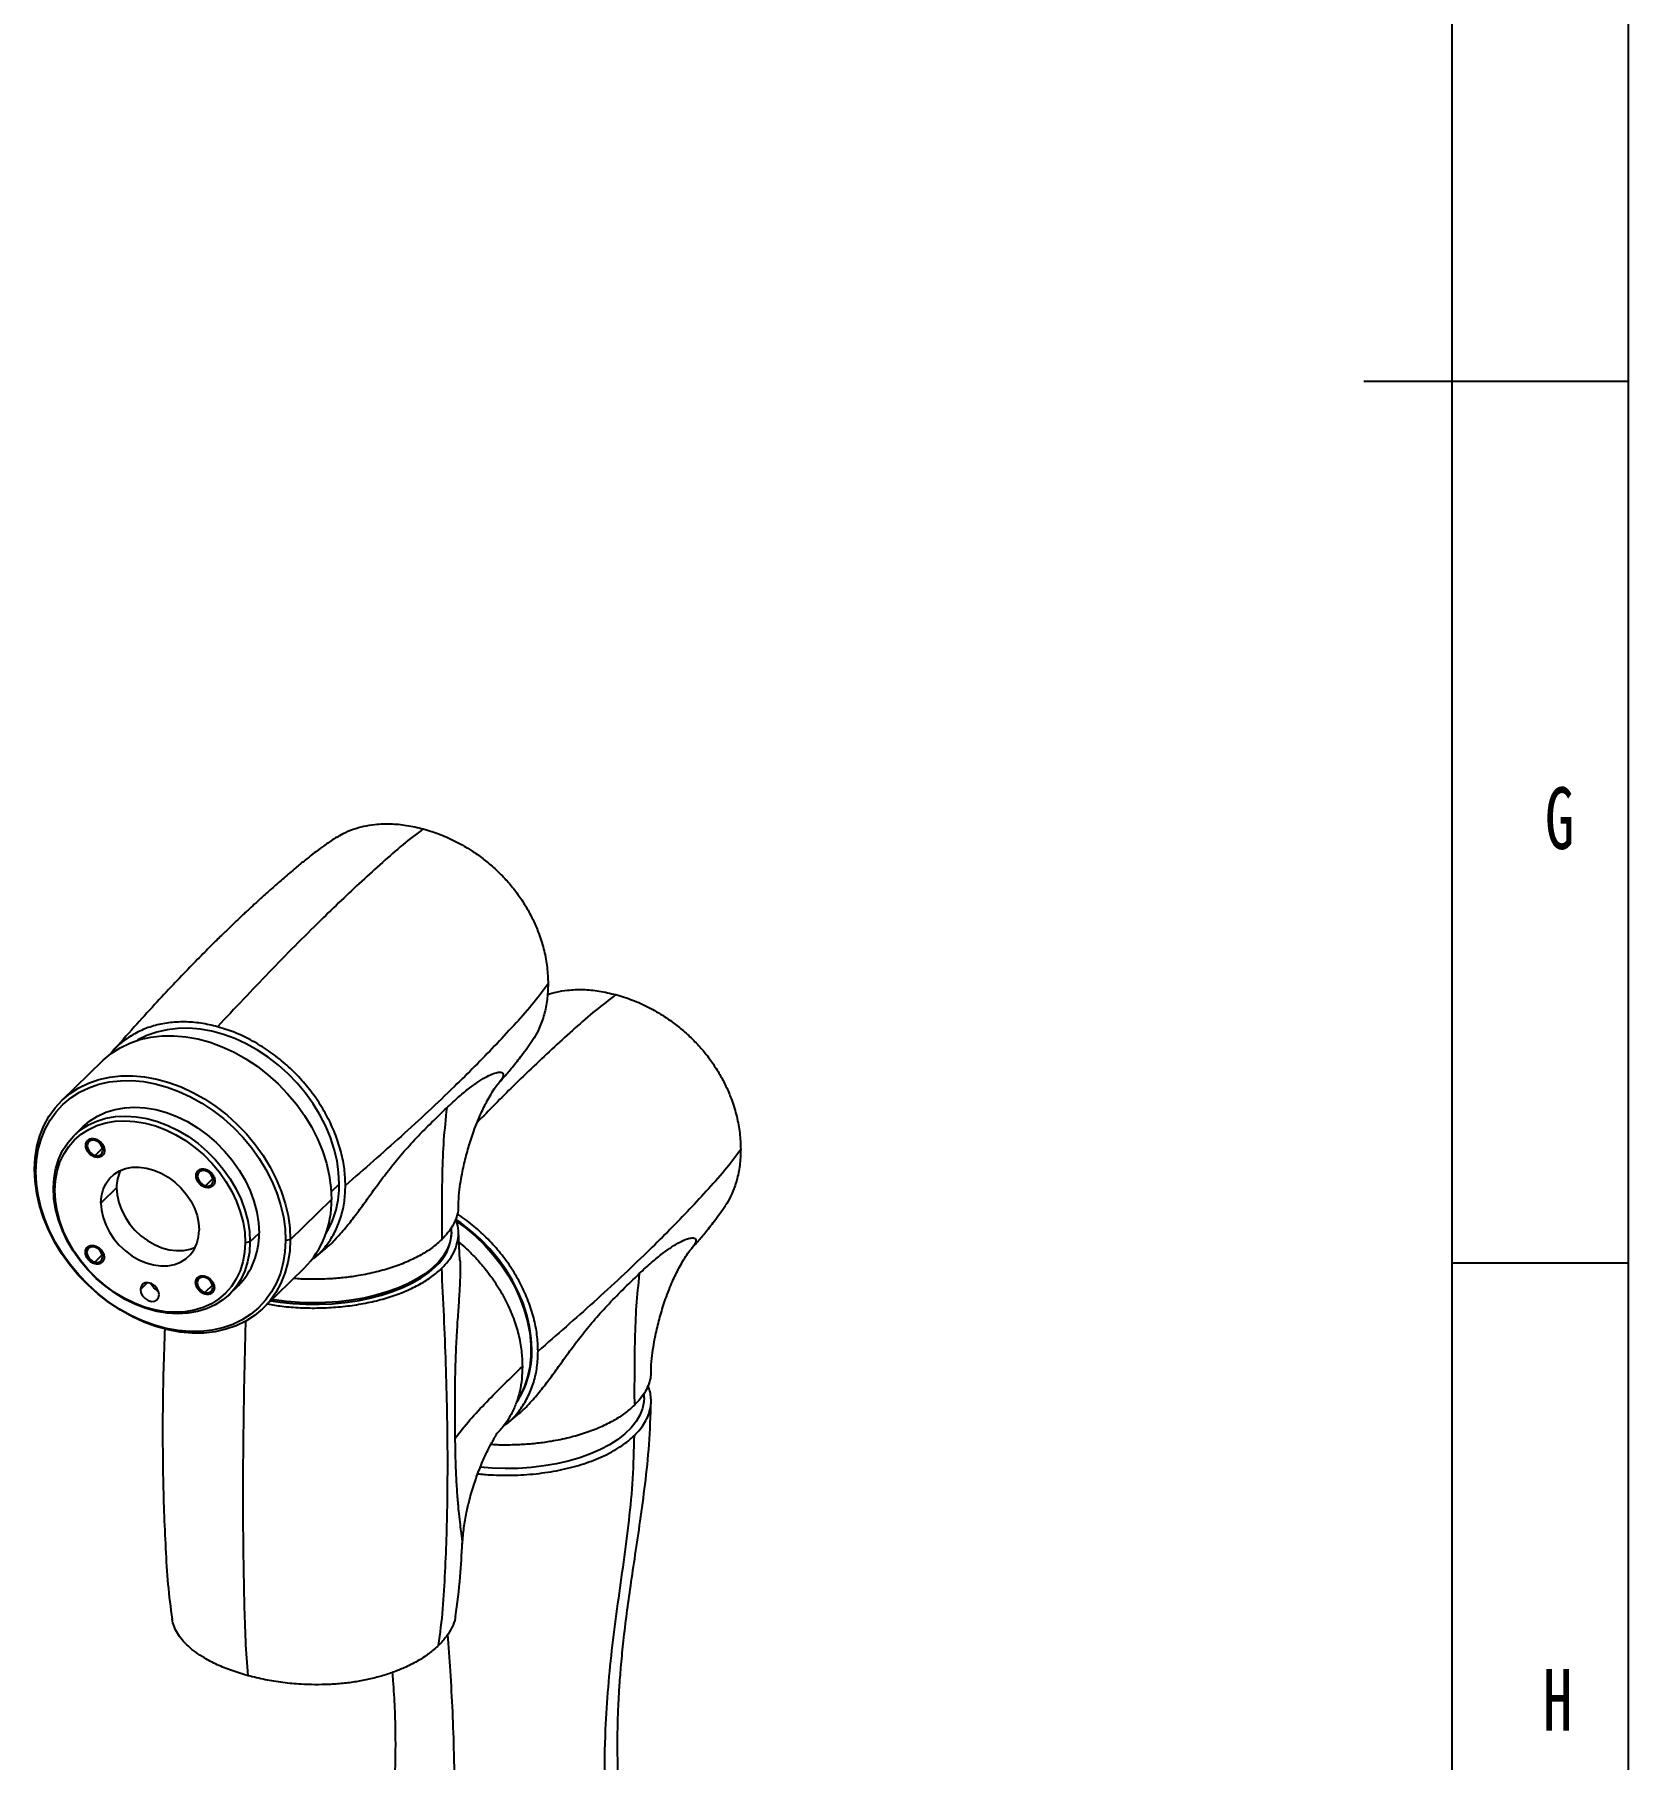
# Model space of a CAD drawing. Header units: millimetres. Extents: x 0 to 841, y 0 to 594.
# Drawn here: x 750.6 to 841, y 218.9 to 316.7 of the extents above; entities that cross this region are included whole.
import ezdxf

# ---------------------------------------------------------------- set-up
doc = ezdxf.new("R2010")
doc.units = ezdxf.units.MM
doc.layers.add('10', color=7, linetype='Continuous')
doc.layers.add('5', color=7, linetype='Continuous')
doc.styles.add('SLDTEXTSTYLE4', font='TXT', dxfattribs={"width": 0.7})

msp = doc.modelspace()

# ---------------------------------------------------------------- linework, layer by layer
at = {"color": 7, "linetype": 'Continuous', "lineweight": 25}
for p, q in [((754.475, 258.4782), (752.1415, 256.2007)), ((753.3753, 254.7499), (752.8619, 254.2488)), ((753.6338, 253.9665), (753.6334, 253.966)), ((754.4715, 253.1073), (754.472, 253.1077)), ((750.6169, 252.3277), (750.7004, 252.1879)), ((759.8876, 252.246), (759.8871, 252.2455)), ((751.6906, 251.2732), (751.7741, 251.1335)), ((755.2698, 251.2812), (754.3831, 250.4157)), ((760.7253, 251.3868), (760.7257, 251.3872)), ((765.1212, 248.3373), (767.4547, 250.6149)), ((762.8342, 248.2075), (763.3475, 248.7085)), ((774.2558, 248.6422), (774.2545, 248.685)), ((774.2563, 248.7707), (774.2563, 249.0256)), ((774.732, 247.1665), (774.6514, 248.8112)), ((753.6123, 247.9113), (753.6118, 247.9108)), ((762.8342, 248.2075), (762.5639, 248.165)), ((765.1212, 248.3373), (764.851, 248.2949)), ((766.4583, 247.2764), (767.0874, 247.8071)), ((754.45, 247.0521), (754.4505, 247.0525)), ((763.5966, 244.4643), (765.9301, 246.7419)), ((759.866, 246.1908), (759.8656, 246.1903)), ((761.6628, 245.2319), (762.1761, 245.7329)), ((760.7037, 245.3316), (760.7042, 245.332)), ((785.1769, 239.3719), (785.1769, 239.6268)), ((777.3789, 237.8776), (778.0081, 238.4083)), ((774.875, 231.1305), (774.8752, 231.0761))]:
    msp.add_line(p, q, dxfattribs=at)
at = {"color": 8, "linetype": 'Continuous', "lineweight": 25}
for p, q in [((754.481, 253.5282), (754.0514, 253.1089)), ((760.7347, 251.8077), (760.3051, 251.3884)), ((767.4428, 251.0459), (767.8943, 251.4866)), ((754.4595, 247.473), (754.0299, 247.0537)), ((756.6231, 245.5136), (757.0207, 245.9016)), ((760.7132, 245.7525), (760.2836, 245.3332))]:
    msp.add_line(p, q, dxfattribs=at)
at = {"color": 7, "linetype": 'Continuous', "lineweight": 25, "flags": 128}
for points in [[(767.8944, 251.5096), (767.8631, 252.1536), (767.7697, 252.8088), (767.6149, 253.4692), (767.4002, 254.1288), (767.1275, 254.7817), (766.7993, 255.4219), (766.4185, 256.0437), (765.9886, 256.6413), (765.5135, 257.2095), (764.9974, 257.7431), (764.4452, 258.2372), (763.8616, 258.6873), (763.2522, 259.0894), (762.6223, 259.4399), (761.9777, 259.7355), (761.3242, 259.9736), (760.6677, 260.152), (760.0142, 260.2691), (759.3695, 260.3239), (758.7397, 260.3158), (758.1302, 260.245), (757.5467, 260.112), (756.9944, 259.9181), (756.4784, 259.6651), (756.4341, 259.6396)], [(754.475, 258.4782), (754.5174, 258.5191), (754.9711, 258.8997), (755.4722, 259.2235), (756.0162, 259.4873), (756.5981, 259.6888), (757.2126, 259.8263), (757.8542, 259.8984), (758.517, 259.9045), (759.1952, 259.8445), (759.8824, 259.719), (760.5726, 259.5291), (761.2593, 259.2766), (761.9366, 258.9637), (762.5981, 258.5932), (763.2379, 258.1686), (763.8503, 257.6937), (764.4296, 257.1727), (764.9706, 256.6103), (765.4684, 256.0118), (765.9186, 255.3824), (766.317, 254.728), (766.66, 254.0543), (766.9445, 253.3676), (767.168, 252.674), (767.3284, 251.9798), (767.4243, 251.2914), (767.4547, 250.6149)], [(750.6169, 252.3277), (750.6521, 252.9862), (750.7527, 253.6206), (750.9177, 254.2252), (751.1456, 254.7946), (751.4345, 255.3236), (751.7816, 255.8073), (752.1839, 256.2415), (752.6376, 256.6222), (753.1388, 256.9459), (753.6827, 257.2098), (754.2646, 257.4113), (754.8791, 257.5487), (755.5207, 257.6208), (756.1836, 257.6269), (756.8617, 257.5669), (757.5489, 257.4414), (758.2391, 257.2516), (758.9259, 256.999), (759.6031, 256.6861), (760.2646, 256.3157), (760.9044, 255.8911), (761.5168, 255.4161), (762.0961, 254.8951), (762.6371, 254.3328), (763.1349, 253.7342), (763.5851, 253.1049), (763.9835, 252.4504), (764.3265, 251.7768), (764.611, 251.09), (764.8345, 250.3965), (764.9949, 249.7023), (765.0908, 249.0138), (765.1212, 248.3373)], [(750.7004, 252.1879), (750.7348, 252.8303), (750.8329, 253.4493), (750.9939, 254.0392), (751.2163, 254.5947), (751.4981, 255.1107), (751.8368, 255.5827), (752.2292, 256.0063), (752.6719, 256.3777), (753.1608, 256.6935), (753.6915, 256.9509), (754.2592, 257.1475), (754.8587, 257.2816), (755.4846, 257.352), (756.1313, 257.3579), (756.7929, 257.2994), (757.4634, 257.177), (758.1367, 256.9917), (758.8068, 256.7453), (759.4675, 256.4401), (760.1128, 256.0787), (760.7371, 255.6644), (761.3345, 255.201), (761.8996, 254.6927), (762.4275, 254.1441), (762.9132, 253.5602), (763.3523, 252.9462), (763.741, 252.3077), (764.0757, 251.6504), (764.3533, 250.9805), (764.5713, 250.3038), (764.7278, 249.6266), (764.8213, 248.9549), (764.851, 248.2949)], [(751.6906, 251.2732), (751.7253, 251.8476), (751.8249, 252.3972), (751.9883, 252.9156), (752.2136, 253.3968), (752.498, 253.8352), (752.8383, 254.2255), (753.2304, 254.5633), (753.6699, 254.8445), (754.1514, 255.0659), (754.6694, 255.2248), (755.2178, 255.3195), (755.7902, 255.3487), (756.3799, 255.3122), (756.9799, 255.2103), (757.5832, 255.0444), (758.1827, 254.8162), (758.7715, 254.5285), (759.3425, 254.1847), (759.8892, 253.7888), (760.4051, 253.3454), (760.8841, 252.8598), (761.3207, 252.3376), (761.7096, 251.7849), (762.0465, 251.2083), (762.3272, 250.6144), (762.5486, 250.0103), (762.708, 249.4031), (762.8036, 248.7998), (762.8342, 248.2075)], [(753.3753, 254.7499), (753.7438, 255.0644), (754.1832, 255.3456), (754.6648, 255.567), (755.1828, 255.7259), (755.7312, 255.8205), (756.3036, 255.8498), (756.8932, 255.8133), (757.4932, 255.7114), (758.0965, 255.5454), (758.6961, 255.3173), (759.2848, 255.0296), (759.8559, 254.6858), (760.4026, 254.2899), (760.9184, 253.8465), (761.3975, 253.3608), (761.834, 252.8386), (762.223, 252.286), (762.5599, 251.7093), (762.8406, 251.1155), (763.062, 250.5114), (763.2214, 249.9041), (763.3169, 249.3008), (763.3475, 248.7085)], [(751.7741, 251.1335), (751.8077, 251.6896), (751.9042, 252.2217), (752.0624, 252.7237), (752.2805, 253.1897), (752.5559, 253.6141), (752.8854, 253.9921), (753.2651, 254.3191), (753.6906, 254.5914), (754.1568, 254.8057), (754.6584, 254.9596), (755.1894, 255.0513), (755.7436, 255.0796), (756.3145, 255.0442), (756.8955, 254.9456), (757.4796, 254.7849), (758.0601, 254.564), (758.6302, 254.2854), (759.1831, 253.9525), (759.7125, 253.5692), (760.212, 253.1399), (760.6758, 252.6697), (761.0985, 252.164), (761.4751, 251.6289), (761.8013, 251.0706), (762.0731, 250.4956), (762.2875, 249.9106), (762.4418, 249.3227), (762.5343, 248.7385), (762.5639, 248.165)], [(754.0544, 253.9653), (753.8851, 253.9792), (753.7413, 253.9259), (753.645, 253.8134), (753.6107, 253.6588), (753.6438, 253.4857), (753.7392, 253.3204), (753.8823, 253.1881), (754.0514, 253.1089)], [(754.0514, 253.1089), (754.2207, 253.095), (754.3645, 253.1483), (754.4609, 253.2609), (754.4951, 253.4155), (754.462, 253.5886), (754.3667, 253.7538), (754.2235, 253.8861), (754.0544, 253.9653)], [(754.3831, 250.4157), (754.4157, 250.8092), (754.5097, 251.1767), (754.6632, 251.5102), (754.8726, 251.8021), (755.1333, 252.0458), (755.4395, 252.2361), (755.7844, 252.3685), (756.1601, 252.4403), (756.5585, 252.4496), (756.9704, 252.3964), (757.3868, 252.2819), (757.7983, 252.1085), (758.1958, 251.8802), (758.5703, 251.6021), (758.9135, 251.2803), (759.2178, 250.9222), (759.4762, 250.5355), (759.6832, 250.1291), (759.834, 249.712), (759.9252, 249.2934), (759.9549, 248.8828)], [(765.1212, 248.3373), (765.086, 247.6789), (764.9855, 247.0445), (764.8205, 246.4398), (764.5925, 245.8705), (764.3036, 245.3415), (763.9565, 244.8577), (763.5542, 244.4235), (763.1005, 244.0428), (762.5994, 243.7191), (762.0554, 243.4553), (761.4735, 243.2537), (760.859, 243.1163), (760.2174, 243.0442), (759.5546, 243.0381), (758.8764, 243.0981), (758.1892, 243.2236), (757.4991, 243.4135), (756.8123, 243.666), (756.135, 243.9789), (755.4735, 244.3493), (754.8337, 244.774), (754.2213, 245.2489), (753.642, 245.7699), (753.101, 246.3323), (752.6032, 246.9308), (752.153, 247.5602), (751.7546, 248.2146), (751.4116, 248.8883), (751.1271, 249.575), (750.9036, 250.2686), (750.7432, 250.9627), (750.6473, 251.6512), (750.6169, 252.3277)], [(764.851, 248.2949), (764.8167, 247.6525), (764.7186, 247.0336), (764.5576, 246.4437), (764.3352, 245.8882), (764.0533, 245.3721), (763.7147, 244.9001), (763.3222, 244.4765), (762.8796, 244.1051), (762.3907, 243.7893), (761.86, 243.5319), (761.2923, 243.3353), (760.6928, 243.2012), (760.0668, 243.1309), (759.4201, 243.1249), (758.7585, 243.1835), (758.0881, 243.3059), (757.4147, 243.4911), (756.7447, 243.7375), (756.084, 244.0428), (755.4386, 244.4042), (754.8144, 244.8184), (754.217, 245.2818), (753.6518, 245.7901), (753.124, 246.3387), (752.6383, 246.9227), (752.1991, 247.5367), (751.8104, 248.1752), (751.4758, 248.8324), (751.1982, 249.5024), (750.9802, 250.179), (750.8237, 250.8563), (750.7301, 251.5279), (750.7004, 252.1879)], [(760.3082, 252.2448), (760.1388, 252.2587), (759.995, 252.2054), (759.8987, 252.0929), (759.8645, 251.9383), (759.8975, 251.7652), (759.9929, 251.5999), (760.136, 251.4676), (760.3051, 251.3884)], [(760.3051, 251.3884), (760.4745, 251.3745), (760.6183, 251.4278), (760.7146, 251.5404), (760.7489, 251.695), (760.7158, 251.8681), (760.6204, 252.0333), (760.4773, 252.1656), (760.3082, 252.2448)], [(762.8342, 248.2075), (762.7994, 247.6332), (762.6998, 247.0836), (762.5364, 246.5651), (762.3111, 246.0839), (762.0267, 245.6455), (761.6864, 245.2552), (761.2943, 244.9174), (760.8548, 244.6362), (760.3733, 244.4148), (759.8553, 244.2559), (759.3069, 244.1612), (758.7345, 244.132), (758.1448, 244.1685), (757.5449, 244.2704), (756.9416, 244.4364), (756.342, 244.6645), (755.7533, 244.9522), (755.1822, 245.296), (754.6355, 245.6919), (754.1197, 246.1353), (753.6406, 246.6209), (753.2041, 247.1432), (752.8151, 247.6958), (752.4782, 248.2725), (752.1975, 248.8663), (751.9761, 249.4704), (751.8167, 250.0777), (751.7211, 250.681), (751.6906, 251.2732)], [(762.5639, 248.165), (762.5303, 247.609), (762.4338, 247.0768), (762.2756, 246.5748), (762.0575, 246.1089), (761.7821, 245.6844), (761.4526, 245.3065), (761.0729, 244.9794), (760.6475, 244.7071), (760.1812, 244.4928), (759.6796, 244.3389), (759.1486, 244.2472), (758.5944, 244.2189), (758.0235, 244.2543), (757.4426, 244.3529), (756.8584, 244.5136), (756.2779, 244.7346), (755.7078, 245.0131), (755.1549, 245.346), (754.6256, 245.7293), (754.1261, 246.1586), (753.6623, 246.6289), (753.2396, 247.1345), (752.8629, 247.6696), (752.5368, 248.228), (752.2649, 248.803), (752.0506, 249.3879), (751.8962, 249.9759), (751.8037, 250.56), (751.7741, 251.1335)], [(754.3831, 250.4157), (754.4128, 250.0051), (754.5041, 249.5866), (754.6549, 249.1694), (754.8618, 248.763), (755.1203, 248.3764), (755.4245, 248.0182), (755.7678, 247.6964), (756.1423, 247.4183), (756.5397, 247.19), (756.9513, 247.0166), (757.3676, 246.9021), (757.7796, 246.8489), (758.1779, 246.8583), (758.5537, 246.93), (758.8985, 247.0624), (759.2047, 247.2527), (759.4654, 247.4965), (759.6749, 247.7883), (759.8283, 248.1218), (759.9224, 248.4893), (759.9549, 248.8828)], [(755.2698, 251.2812), (755.2995, 250.8706), (755.3908, 250.452), (755.5416, 250.0349), (755.7485, 249.6285), (756.007, 249.2418), (756.3113, 248.8836), (756.6545, 248.5619), (757.029, 248.2838), (757.4265, 248.0555), (757.838, 247.8821), (758.2544, 247.7675), (758.6663, 247.7144), (759.0646, 247.7237), (759.4404, 247.7954), (759.7373, 247.9049)], [(778.8151, 242.1108), (778.7838, 242.7548), (778.6904, 243.41), (778.5356, 244.0704), (778.3209, 244.73), (778.0482, 245.3829), (777.72, 246.0231), (777.3392, 246.6448), (776.9092, 247.2425), (776.4341, 247.8107), (775.9181, 248.3443), (775.3658, 248.8384), (774.7823, 249.2885), (774.5222, 249.4681)], [(774.2563, 248.7707), (774.2435, 248.5413), (774.1659, 248.1611), (774.0185, 247.7864), (773.8026, 247.4206), (773.5201, 247.0671), (773.1737, 246.729), (772.7664, 246.4093), (772.302, 246.1111), (771.7847, 245.8369), (771.2191, 245.5894), (770.6104, 245.3706), (769.964, 245.1826), (769.2859, 245.0271), (768.5822, 244.9055), (767.8592, 244.819), (767.1235, 244.7682), (766.3818, 244.7536), (765.6407, 244.7755), (764.907, 244.8335), (764.1874, 244.9272), (764.0872, 244.9432)], [(774.5511, 249.3716), (775.031, 249.0236), (775.5995, 248.551), (776.1343, 248.0366), (776.6304, 247.4851), (777.0834, 246.9015), (777.4892, 246.2911), (777.8442, 245.6594), (778.145, 245.0121), (778.389, 244.3551), (778.5739, 243.6943), (778.6982, 243.0358), (778.7606, 242.3855), (778.7606, 241.7492), (778.6982, 241.1328), (778.5739, 240.5418), (778.389, 239.9816), (778.145, 239.4572), (777.9772, 239.1714)], [(754.0329, 247.9101), (753.8636, 247.924), (753.7198, 247.8707), (753.6234, 247.7582), (753.5892, 247.6036), (753.6223, 247.4305), (753.7176, 247.2652), (753.8608, 247.1329), (754.0299, 247.0537)], [(754.0299, 247.0537), (754.1992, 247.0398), (754.343, 247.0931), (754.4393, 247.2057), (754.4736, 247.3603), (754.4405, 247.5334), (754.3451, 247.6986), (754.202, 247.8309), (754.0329, 247.9101)], [(764.0122, 244.87), (764.545, 244.7902), (765.2725, 244.7143), (766.0107, 244.6743), (766.753, 244.6706), (767.4925, 244.7033), (768.2227, 244.7721), (768.9369, 244.8763), (769.6286, 245.015), (770.2916, 245.1869), (770.9198, 245.3905), (771.5076, 245.624), (772.0497, 245.8851), (772.5411, 246.1717), (772.9775, 246.4809), (773.3547, 246.8102)], [(757.6844, 245.2216), (757.6531, 245.4061), (757.5615, 245.586), (757.4207, 245.7396), (757.2477, 245.8482), (757.0635, 245.8989), (756.8901, 245.8855), (756.7485, 245.8097), (756.6558, 245.6805), (756.6231, 245.5136)], [(760.2867, 246.1896), (760.1173, 246.2035), (759.9735, 246.1502), (759.8772, 246.0377), (759.8429, 245.8831), (759.876, 245.71), (759.9714, 245.5447), (760.1145, 245.4124), (760.2836, 245.3332)], [(760.2836, 245.3332), (760.4529, 245.3193), (760.5967, 245.3726), (760.6931, 245.4852), (760.7273, 245.6398), (760.6943, 245.8129), (760.5989, 245.9781), (760.4558, 246.1104), (760.2867, 246.1896)], [(756.6231, 245.5136), (756.6545, 245.329), (756.7461, 245.1492), (756.8869, 244.9956), (757.0599, 244.8869), (757.2441, 244.8362), (757.4175, 244.8496), (757.5591, 244.9255), (757.6518, 245.0547), (757.6844, 245.2216)], [(785.1769, 239.3719), (785.1642, 239.1425), (785.0866, 238.7623), (784.9392, 238.3876), (784.7232, 238.0218), (784.4408, 237.6683), (784.0944, 237.3302), (783.6871, 237.0105), (783.2227, 236.7123), (782.7054, 236.4381), (782.1398, 236.1906), (781.5311, 235.9718), (780.8847, 235.7838), (780.2066, 235.6283), (779.5029, 235.5067), (778.7799, 235.4202), (778.0442, 235.3694), (777.3024, 235.3548), (776.5614, 235.3767), (775.8916, 235.4282)]]:
    msp.add_lwpolyline(points, dxfattribs=at)
at = {"color": 7, "linetype": 'Continuous', "lineweight": 25}
for centre, radius, start, end in [((757.4816, 251.302), 2.2119, 154.362111, 180.539665), ((762.4943, 251.4287), 5.4007, 329.310212, 0.858307), ((762.0637, 250.5006), 5.3923, 315.809391, 1.214868), ((759.2337, 248.6097), 4.115, 315.647427, 1.376833), ((771.6485, 248.7824), 2.6078, 310.862738, 358.801477), ((757.932, 246.1271), 0.7604, 200.581915, 248.028153), ((773.5264, 242.0048), 5.2897, 326.741284, 1.14824)]:
    msp.add_arc(centre, radius, start, end, dxfattribs=at)
for points, knots in [([(767.7583, 271.1649), (767.5612, 271.0365), (767.2093, 270.8074), (766.7618, 270.4822), (766.3509, 270.1701), (765.9132, 269.822), (765.378, 269.3793), (764.7646, 268.856), (764.1396, 268.3101), (763.5834, 267.8133), (763.1166, 267.3881), (762.7729, 267.0704), (762.4929, 266.809), (762.2094, 266.542), (761.8425, 266.1927), (761.391, 265.7571), (760.8567, 265.2334), (760.1914, 264.5695), (759.3872, 263.7493), (758.4373, 262.7562), (757.3838, 261.6258), (756.2298, 260.3582), (755.4369, 259.462), (755.0217, 258.9928)], [0, 0, 0, 0, 0.0341109, 0.0608899, 0.0803272, 0.1086899, 0.1472464, 0.1966868, 0.2435493, 0.2872182, 0.3236359, 0.351313, 0.367183, 0.389428, 0.4187399, 0.4551217, 0.4985765, 0.5491072, 0.6190824, 0.6992248, 0.7894839, 0.8897788, 1, 1, 1, 1]), ([(772.6633, 271.6295), (772.2768, 271.3401), (771.5049, 270.7622), (770.3392, 269.7244), (769.1739, 268.6736), (768.0061, 267.5761), (766.2521, 265.8802), (763.9141, 263.5182), (761.9681, 261.4476), (760.9959, 260.4132)], [0, 0, 0, 0, 0.0999765, 0.1996887, 0.2995476, 0.3995424, 0.4996403, 0.7500396, 1, 1, 1, 1]), ([(767.7577, 271.1537), (767.8739, 271.2268), (768.1622, 271.4083), (768.6759, 271.6163), (769.2807, 271.791), (769.9856, 271.9059), (770.7983, 271.9356), (771.7199, 271.8552), (772.3471, 271.7051), (772.6633, 271.6295)], [0, 0, 0, 0, 0.0885069, 0.2196595, 0.3485266, 0.4782643, 0.6500935, 0.8235816, 1, 1, 1, 1]), ([(772.6633, 271.6295), (772.9795, 271.5333), (773.6067, 271.3424), (774.5283, 270.9218), (775.3411, 270.4505), (776.0455, 269.9521), (776.6519, 269.4499), (777.2187, 268.9024), (777.738, 268.3113), (778.2022, 267.6818), (778.6082, 267.0222), (778.9564, 266.3399), (779.2731, 265.5711), (779.5314, 264.7131), (779.707, 263.7722), (779.728, 263.1586), (779.7387, 262.8492)], [0, 0, 0, 0, 0.0848171, 0.1682256, 0.2508474, 0.3132162, 0.3751831, 0.4382321, 0.5, 0.5617595, 0.6248169, 0.6867754, 0.7491526, 0.831767, 0.9151791, 1, 1, 1, 1]), ([(779.7387, 262.8492), (779.4428, 262.4474), (778.8519, 261.6448), (777.7894, 260.479), (776.7134, 259.3174), (775.5893, 258.1657), (773.8519, 256.4492), (771.4313, 254.1896), (769.3086, 252.3383), (768.2482, 251.4134)], [0, 0, 0, 0, 0.0999765, 0.1996887, 0.2995476, 0.3995424, 0.4996403, 0.7500396, 1, 1, 1, 1]), ([(779.7387, 262.8492), (779.7279, 262.5457), (779.7066, 261.9438), (779.5327, 261.097), (779.2689, 260.3839), (779.0369, 259.9146), (778.8924, 259.7145), (778.8653, 259.6769)], [0, 0, 0, 0, 0.2588793, 0.5134592, 0.7656381, 0.9560004, 1, 1, 1, 1]), ([(779.7003, 262.2361), (779.8669, 262.2878), (780.233, 262.4012), (780.907, 262.5057), (781.7187, 262.5372), (782.6406, 262.4562), (783.2678, 262.3063), (783.584, 262.2307)], [0, 0, 0, 0, 0.1426949, 0.313423, 0.5395412, 0.7678426, 1, 1, 1, 1]), ([(783.584, 262.2307), (783.9002, 262.1345), (784.5274, 261.9436), (785.449, 261.523), (786.2618, 261.0517), (786.9662, 260.5533), (787.5726, 260.0511), (788.1393, 259.5036), (788.6586, 258.9125), (789.1229, 258.283), (789.5288, 257.6234), (789.877, 256.9411), (790.1937, 256.1723), (790.4521, 255.3143), (790.6276, 254.3734), (790.6487, 253.7598), (790.6593, 253.4504)], [0, 0, 0, 0, 0.0848171, 0.1682256, 0.2508474, 0.3132162, 0.3751831, 0.4382321, 0.5, 0.5617595, 0.6248169, 0.6867754, 0.7491526, 0.831767, 0.9151791, 1, 1, 1, 1]), ([(760.9959, 260.4132), (760.6794, 260.4876), (760.0466, 260.6364), (759.1136, 260.7032), (758.2126, 260.6536), (757.3597, 260.4769), (756.5677, 260.1807), (755.856, 259.7639), (755.3015, 259.3221), (755.0297, 258.9832), (754.9282, 258.8567)], [0, 0, 0, 0, 0.1316651, 0.2632649, 0.3949419, 0.526607, 0.6582069, 0.7898839, 0.921549, 1, 1, 1, 1]), ([(768.2482, 251.4134), (768.2362, 251.7234), (768.2122, 252.3432), (768.0196, 253.2999), (767.7157, 254.2556), (767.2944, 255.197), (766.766, 256.1073), (766.1387, 256.971), (765.4234, 257.7734), (764.6324, 258.5005), (763.7792, 259.1407), (762.8783, 259.68), (761.9453, 260.1203), (761.3124, 260.3156), (760.9959, 260.4132)], [0, 0, 0, 0, 0.0833446, 0.1666479, 0.25, 0.3333446, 0.4166479, 0.5, 0.5833446, 0.6666479, 0.75, 0.8333446, 0.9166478, 1, 1, 1, 1]), ([(776.9583, 257.2413), (777.0551, 257.351), (777.2981, 257.6263), (777.7268, 258.1317), (778.291, 258.8296), (778.6697, 259.3808), (778.8742, 259.6787)], [0, 0, 0, 0, 0.1544587, 0.3877914, 0.6692477, 1, 1, 1, 1]), ([(774.6561, 250.2888), (774.665, 250.5254), (774.6814, 250.9657), (774.7763, 251.6048), (774.8771, 252.1567), (775.0175, 252.8106), (775.2201, 253.5876), (775.4774, 254.3789), (775.7182, 255.0086), (775.9149, 255.4688), (776.102, 255.8649), (776.2961, 256.2402), (776.5137, 256.6201), (776.7612, 256.9999), (776.8931, 257.1604), (776.9612, 257.2434)], [0, 0, 0, 0, 0.0956879, 0.1779742, 0.2446438, 0.2978033, 0.4060828, 0.5187887, 0.5868704, 0.6477101, 0.7049706, 0.7625256, 0.8335407, 0.9139501, 1, 1, 1, 1]), ([(773.9903, 255.8091), (773.9258, 255.1995), (773.7967, 253.9794), (773.7035, 251.4877), (773.7065, 249.5995), (773.7085, 248.3426)], [0, 0, 0, 0, 0.2503144, 0.5009493, 1, 1, 1, 1]), ([(790.6593, 253.4504), (790.3635, 253.0486), (789.7726, 252.246), (788.7101, 251.0802), (787.6341, 249.9186), (786.5099, 248.7669), (784.7726, 247.0504), (782.3519, 244.7908), (780.2292, 242.9395), (779.1688, 242.0146)], [0, 0, 0, 0, 0.0999765, 0.1996887, 0.2995476, 0.3995424, 0.4996403, 0.7500396, 1, 1, 1, 1]), ([(790.6593, 253.4504), (790.6486, 253.1469), (790.6273, 252.545), (790.4534, 251.6982), (790.1896, 250.9851), (789.9576, 250.5158), (789.8131, 250.3157), (789.7859, 250.2781)], [0, 0, 0, 0, 0.2588793, 0.5134592, 0.7656381, 0.9560004, 1, 1, 1, 1]), ([(766.3288, 247.1913), (766.4728, 247.3042), (766.8307, 247.585), (767.2921, 248.1507), (767.7163, 248.8599), (768.0194, 249.6513), (768.2122, 250.5031), (768.2362, 251.1099), (768.2482, 251.4134)], [0, 0, 0, 0, 0.1185974, 0.2948191, 0.4711442, 0.6474532, 0.8236749, 1, 1, 1, 1]), ([(774.6382, 250.2888), (774.6402, 250.187), (774.6447, 249.9434), (774.536, 249.5597), (774.3489, 249.1419), (774.0789, 248.732), (773.8321, 248.4726), (773.7085, 248.3426)], [0, 0, 0, 0, 0.1506934, 0.3605736, 0.5723924, 0.7857495, 1, 1, 1, 1]), ([(773.7085, 246.714), (773.8636, 246.8803), (774.1736, 247.2127), (774.4726, 247.7456), (774.6468, 248.2924), (774.6659, 248.8453), (774.6117, 249.2491), (774.5098, 249.4605), (774.4941, 249.4931)], [0, 0, 0, 0, 0.19298911, 0.38588252, 0.57888902, 0.77187805, 0.96477156, 1, 1, 1, 1]), ([(779.1688, 242.0146), (779.1568, 242.3246), (779.1329, 242.9444), (778.9402, 243.9011), (778.6364, 244.8568), (778.215, 245.7982), (777.6867, 246.7086), (777.0592, 247.5718), (776.3448, 248.3762), (775.5505, 249.0954), (774.9559, 249.5691), (774.6192, 249.769), (774.5828, 249.7907)], [0, 0, 0, 0, 0.1096458, 0.2192373, 0.328893, 0.4385388, 0.5481303, 0.6577861, 0.7674319, 0.8770234, 0.9866791, 1, 1, 1, 1]), ([(787.879, 247.8425), (787.9757, 247.9522), (788.2187, 248.2275), (788.6475, 248.7329), (789.2117, 249.4307), (789.5904, 249.982), (789.7949, 250.2799)], [0, 0, 0, 0, 0.1544587, 0.3877914, 0.6692477, 1, 1, 1, 1]), ([(773.7085, 248.3426), (773.5385, 248.1903), (773.197, 247.8842), (772.5463, 247.4699), (771.7976, 247.0937), (770.9486, 246.7662), (770.0118, 246.4944), (769.0875, 246.3036), (768.2084, 246.1806), (767.3937, 246.1104), (766.5694, 246.0855), (765.8709, 246.0908), (765.4567, 246.1278), (765.314, 246.1406)], [0, 0, 0, 0, 0.1017925, 0.204503, 0.3079081, 0.4136088, 0.5204448, 0.6282553, 0.710206, 0.7922012, 0.8744874, 0.9567806, 1, 1, 1, 1]), ([(774.6818, 248.1919), (774.8313, 248.0659), (775.1901, 247.7638), (775.7118, 247.2292), (776.3019, 246.5377), (776.8716, 245.7317), (777.3867, 244.817), (777.7883, 243.8861), (778.0725, 242.9558), (778.2494, 242.0374), (778.2712, 241.4444), (778.2821, 241.1492)], [0, 0, 0, 0, 0.068834, 0.1652003, 0.2615386, 0.3882501, 0.5138264, 0.6380799, 0.7596123, 0.8803457, 1, 1, 1, 1]), ([(785.5768, 240.89), (785.5856, 241.1266), (785.6021, 241.5668), (785.6969, 242.2059), (785.7978, 242.7579), (785.9382, 243.4118), (786.1408, 244.1888), (786.3981, 244.9801), (786.6388, 245.6098), (786.8356, 246.07), (787.0227, 246.4661), (787.2168, 246.8414), (787.4344, 247.2213), (787.6819, 247.6011), (787.8137, 247.7616), (787.8819, 247.8446)], [0, 0, 0, 0, 0.0956879, 0.1779742, 0.2446438, 0.2978033, 0.4060828, 0.5187887, 0.5868704, 0.6477101, 0.7049706, 0.7625256, 0.8335407, 0.9139501, 1, 1, 1, 1]), ([(763.8286, 244.6908), (764.0962, 244.6461), (764.7044, 244.5445), (765.6946, 244.4692), (766.7688, 244.4524), (767.839, 244.5101), (768.8852, 244.6386), (769.89, 244.8365), (770.8358, 245.1003), (771.7073, 245.4253), (772.4866, 245.8067), (773.1716, 246.2349), (773.5295, 246.5543), (773.7085, 246.714)], [0, 0, 0, 0, 0.0728568, 0.16559, 0.2583147, 0.3509935, 0.4437266, 0.5364514, 0.6291302, 0.7218633, 0.8145881, 0.9072668, 1, 1, 1, 1]), ([(773.5316, 225.3329), (773.6222, 226.0181), (773.8033, 227.3866), (773.9064, 229.4996), (773.9957, 231.6156), (774.0394, 233.7486), (774.056, 236.9656), (773.9734, 241.2823), (773.7968, 244.9045), (773.7085, 246.714)], [0, 0, 0, 0, 0.0999765, 0.1996887, 0.2995476, 0.3995424, 0.4996403, 0.7500396, 1, 1, 1, 1]), ([(784.911, 246.4103), (784.8464, 245.8007), (784.7174, 244.5806), (784.6242, 242.0889), (784.6272, 240.2007), (784.6292, 238.9438)], [0, 0, 0, 0, 0.2503144, 0.5009493, 1, 1, 1, 1]), ([(758.0034, 243.2967), (757.9746, 242.5268), (757.8992, 240.5149), (757.8724, 237.7609), (757.8949, 235.0659), (757.9488, 232.9285), (758.0448, 230.844), (758.1551, 228.8097), (758.3318, 227.4792), (758.419, 226.8229)], [0, 0, 0, 0, 0.1416239, 0.3701056, 0.5028309, 0.6321963, 0.7581018, 0.8806691, 1, 1, 1, 1]), ([(777.1726, 237.7284), (777.3433, 237.8616), (777.7285, 238.162), (778.2133, 238.7514), (778.6368, 239.4613), (778.9401, 240.2525), (779.1329, 241.1043), (779.1568, 241.7111), (779.1688, 242.0146)], [0, 0, 0, 0, 0.13728949, 0.30977409, 0.48235974, 0.65492975, 0.82741427, 1, 1, 1, 1]), ([(774.457, 237.0641), (774.734, 237.4149), (775.2883, 238.117), (776.5655, 239.4799), (777.5961, 240.4821), (778.2821, 241.1492)], [0, 0, 0, 0, 0.2503144, 0.5009493, 1, 1, 1, 1]), ([(778.2821, 241.1492), (778.2747, 240.9104), (778.26, 240.4339), (778.1418, 239.7551), (777.9567, 239.1138), (777.6718, 238.4566), (777.2925, 237.8246), (776.9375, 237.4505), (776.7717, 237.2758)], [0, 0, 0, 0, 0.1566609, 0.3126684, 0.4675511, 0.6210164, 0.8229954, 1, 1, 1, 1]), ([(785.5589, 240.89), (785.5608, 240.7882), (785.5654, 240.5446), (785.4567, 240.1609), (785.2696, 239.7431), (784.9996, 239.3332), (784.7528, 239.0738), (784.6292, 238.9438)], [0, 0, 0, 0, 0.1506934, 0.3605737, 0.5723924, 0.7857495, 1, 1, 1, 1]), ([(784.6292, 237.2295), (784.7461, 237.3518), (784.9811, 237.5976), (785.2465, 237.991), (785.4434, 238.4017), (785.5514, 238.8), (785.5867, 239.1772), (785.5595, 239.5311), (785.4981, 239.8263), (785.423, 240.0008), (785.3983, 240.0582)], [0, 0, 0, 0, 0.1402553, 0.2818467, 0.4277338, 0.5751257, 0.6951549, 0.8160168, 0.939506, 1, 1, 1, 1]), ([(784.6292, 238.9438), (784.4592, 238.7915), (784.1177, 238.4854), (783.4669, 238.0711), (782.7183, 237.6949), (781.8693, 237.3674), (780.9325, 237.0956), (780.0081, 236.9047), (779.1291, 236.7819), (778.3143, 236.7113), (777.4903, 236.6878), (776.8778, 236.6885), (776.5485, 236.7164), (776.4911, 236.7213)], [0, 0, 0, 0, 0.10449247, 0.20992724, 0.31607506, 0.42457943, 0.53424911, 0.6449192, 0.72904357, 0.81321362, 0.89768242, 0.98215837, 1, 1, 1, 1]), ([(785.5767, 200.3109), (785.5517, 201.0794), (785.5033, 202.5648), (785.2813, 204.7059), (785.0227, 206.6819), (784.754, 208.4945), (784.5047, 210.1466), (784.29, 211.6404), (784.1174, 212.977), (783.9835, 214.1717), (783.8836, 215.2189), (783.8112, 216.1285), (783.7584, 216.9378), (783.7188, 217.7183), (783.691, 218.5125), (783.6759, 219.3484), (783.6764, 220.2265), (783.6952, 221.1475), (783.7332, 222.0958), (783.7936, 223.1199), (783.8854, 224.2912), (784.0195, 225.648), (784.1998, 227.145), (784.4269, 228.7709), (784.6903, 230.5174), (784.978, 232.4292), (785.2572, 234.5122), (785.4977, 236.7706), (785.5496, 238.3454), (785.5765, 239.1593)], [0, 0, 0, 0, 0.0581819, 0.1124539, 0.1627764, 0.209129, 0.2515084, 0.2899108, 0.3243423, 0.3548101, 0.3824818, 0.405813, 0.4260533, 0.4465442, 0.4674706, 0.4888338, 0.5126401, 0.5369728, 0.5618357, 0.5879632, 0.6184965, 0.6538048, 0.6938961, 0.7348543, 0.7798401, 0.8288561, 0.8819038, 0.9389611, 1, 1, 1, 1]), ([(774.8767, 231.0709), (774.9016, 231.3841), (774.9487, 231.9782), (775.0999, 232.8216), (775.2958, 233.665), (775.5431, 234.5013), (775.8078, 235.2307), (776.0305, 235.7705), (776.2162, 236.1836), (776.4059, 236.5687), (776.5784, 236.8876), (776.693, 237.0832), (776.7498, 237.1757), (776.77, 237.2081), (776.787, 237.2357), (776.803, 237.2641), (776.8116, 237.285), (776.8064, 237.2851), (776.8044, 237.2851)], [0, 0, 0, 0, 0.1236344, 0.2345133, 0.3289423, 0.4570383, 0.5727836, 0.6340411, 0.698947, 0.7670026, 0.8248412, 0.8652667, 0.8794639, 0.8865294, 0.8969646, 0.9283204, 0.9730412, 1, 1, 1, 1]), ([(775.7554, 235.0624), (775.7789, 235.0594), (776.0721, 235.0217), (776.6012, 234.9924), (777.3339, 234.9718), (778.0218, 234.9854), (778.7121, 235.0284), (779.6134, 235.1253), (780.4894, 235.2808), (781.3169, 235.4908), (781.9124, 235.676), (782.4719, 235.8852), (782.993, 236.1165), (783.48, 236.3721), (783.9166, 236.6451), (784.3056, 236.9309), (784.5211, 237.1298), (784.6292, 237.2295)], [0, 0, 0, 0, 0.0069005, 0.08611447, 0.15085639, 0.21605081, 0.28194626, 0.3488022, 0.47817074, 0.5445489, 0.61141534, 0.67614995, 0.74133688, 0.80722448, 0.87407203, 0.93682986, 1, 1, 1, 1]), ([(784.6292, 198.3141), (784.6114, 199.1348), (784.5758, 200.7765), (784.3396, 203.281), (784.0358, 205.7976), (783.699, 208.3218), (783.3545, 211.1022), (783.0747, 214.1242), (782.9227, 217.371), (782.9666, 220.3157), (783.1414, 222.9692), (783.3835, 225.3506), (783.6961, 227.7069), (784.0337, 230.0531), (784.3384, 232.4097), (784.5756, 234.7908), (784.6113, 236.4167), (784.6292, 237.2295)], [0, 0, 0, 0, 0.0626285, 0.1252753, 0.1880309, 0.2508616, 0.3136887, 0.3958663, 0.4779058, 0.5598977, 0.6227207, 0.6856247, 0.7485888, 0.8115574, 0.8744506, 0.9372346, 1, 1, 1, 1]), ([(774.487, 226.9607), (774.5881, 227.7146), (774.7738, 229.0975), (774.8415, 230.4951), (774.8723, 231.1307)], [0, 0, 0, 0, 0.5452002, 1, 1, 1, 1]), ([(774.4812, 226.9616), (774.4783, 226.9355), (774.4557, 226.7304), (774.3026, 226.35), (773.9993, 225.8274), (773.6884, 225.4987), (773.5316, 225.3329)], [0, 0, 0, 0, 0.045845, 0.3600878, 0.6773645, 1, 1, 1, 1]), ([(762.7227, 223.6118), (762.4121, 223.7032), (761.7961, 223.8845), (760.9671, 224.2254), (760.2906, 224.5793), (759.7533, 224.9339), (759.3305, 225.278), (758.9785, 225.6412), (758.7022, 226.0213), (758.5195, 226.4152), (758.4288, 226.6843), (758.4193, 226.8219), (758.4192, 226.8228)], [0, 0, 0, 0, 0.1356598, 0.2690667, 0.4012153, 0.5009704, 0.6000827, 0.7009258, 0.7997198, 0.8985004, 0.9993569, 1, 1, 1, 1]), ([(773.5316, 225.3329), (773.3541, 225.173), (773.0021, 224.8557), (772.3403, 224.4287), (771.653, 224.0803), (770.9646, 223.8035), (770.2964, 223.5859), (769.5914, 223.4043), (768.8531, 223.263), (768.0888, 223.1651), (767.3079, 223.11), (766.5177, 223.0955), (765.6462, 223.1238), (764.6971, 223.2116), (763.6828, 223.3717), (763.0445, 223.5313), (762.7227, 223.6118)], [0, 0, 0, 0, 0.0848171, 0.1682256, 0.2508474, 0.3132162, 0.3751831, 0.4382321, 0.5, 0.5617595, 0.6248169, 0.6867754, 0.7491526, 0.831767, 0.9151791, 1, 1, 1, 1]), ([(770.9058, 223.7922), (770.9188, 223.6343), (770.9529, 223.2178), (770.9952, 222.5479), (771.0352, 221.7671), (771.0628, 220.9729), (771.078, 220.137), (771.0775, 219.2589), (771.0586, 218.338), (771.0207, 217.3897), (770.9602, 216.3656), (770.8684, 215.1944), (770.7343, 213.8376), (770.5541, 212.3406), (770.3269, 210.7147), (770.0636, 208.9681), (769.7758, 207.0563), (769.4967, 204.9734), (769.2562, 202.7151), (769.2042, 201.1403), (769.1774, 200.3263)], [0, 0, 0, 0, 0.0203759, 0.0537465, 0.0875305, 0.1220323, 0.1572539, 0.1965028, 0.236619, 0.2776091, 0.320684, 0.3710234, 0.4292358, 0.4953322, 0.5628579, 0.6370312, 0.7178462, 0.8052953, 0.8993623, 1, 1, 1, 1])]:
    msp.add_open_spline(points, degree=3, knots=knots, dxfattribs=at)
at = {"color": 8, "linetype": 'Continuous', "lineweight": 25}
for points, knots in [([(783.584, 262.2307), (783.1975, 261.9413), (782.4256, 261.3634), (781.2599, 260.3255), (780.0946, 259.275), (778.9268, 258.1764), (777.4648, 256.7682), (776.3924, 255.6731), (775.7097, 254.9759)], [0, 0, 0, 0, 0.1481073, 0.2958229, 0.4437559, 0.5918902, 0.7401772, 1, 1, 1, 1]), ([(773.9903, 255.8091), (774.2258, 256.0291), (774.6767, 256.4503), (775.2929, 256.9478), (775.827, 257.3286), (776.2768, 257.5972), (776.6414, 257.7653), (776.8976, 257.8366), (777.0615, 257.8396), (777.1553, 257.8012), (777.2008, 257.7281), (777.1906, 257.5919), (777.1335, 257.432), (776.9824, 257.2794), (776.9511, 257.2478)], [0, 0, 0, 0, 0.1383576, 0.2649812, 0.3804742, 0.4859138, 0.5822376, 0.6698299, 0.7299229, 0.7854982, 0.8370649, 0.885361, 0.9762474, 1, 1, 1, 1]), ([(767.0841, 247.8112), (767.1113, 247.8317), (767.364, 248.0213), (767.7977, 248.4794), (768.3875, 249.16), (768.9447, 249.8956), (769.5029, 250.6679), (770.0883, 251.4795), (770.724, 252.322), (771.4258, 253.1813), (772.2055, 254.0468), (773.0746, 254.9296), (773.6717, 255.5031), (773.9903, 255.8091)], [0, 0, 0, 0, 0.009196, 0.0853825, 0.1575844, 0.2286137, 0.3026131, 0.3838696, 0.4760122, 0.5817643, 0.7029502, 0.8414997, 1, 1, 1, 1]), ([(784.911, 246.4103), (785.1464, 246.6303), (785.5974, 247.0515), (786.2136, 247.549), (786.7476, 247.9298), (787.1975, 248.1984), (787.5621, 248.3665), (787.8183, 248.4378), (787.9822, 248.4408), (788.0759, 248.4024), (788.1215, 248.3293), (788.1112, 248.1931), (788.0542, 248.0332), (787.9031, 247.8806), (787.8718, 247.849)], [0, 0, 0, 0, 0.1383576, 0.2649812, 0.3804742, 0.4859138, 0.5822376, 0.6698299, 0.7299229, 0.7854982, 0.8370649, 0.885361, 0.9762474, 1, 1, 1, 1]), ([(774.7377, 247.1668), (774.7422, 247.117), (774.7693, 246.8144), (774.7504, 246.1739), (774.7048, 245.2395), (774.6278, 244.1906), (774.5486, 243.0215), (774.4834, 241.7237), (774.4478, 240.2958), (774.4436, 238.7225), (774.4523, 237.6411), (774.457, 237.0641)], [0, 0, 0, 0, 0.0163587, 0.0992957, 0.1857006, 0.2805792, 0.388169, 0.5116497, 0.6531516, 0.8149282, 1, 1, 1, 1]), ([(778.0048, 238.4124), (778.032, 238.4329), (778.2847, 238.6225), (778.7183, 239.0806), (779.3081, 239.7612), (779.8654, 240.4968), (780.4236, 241.2691), (781.009, 242.0807), (781.6447, 242.9232), (782.3465, 243.7825), (783.1262, 244.6479), (783.9953, 245.5308), (784.5924, 246.1043), (784.911, 246.4103)], [0, 0, 0, 0, 0.009196, 0.0853825, 0.1575843, 0.2286137, 0.3026131, 0.3838696, 0.4760122, 0.5817643, 0.7029502, 0.8414997, 1, 1, 1, 1]), ([(762.7227, 223.6118), (762.6749, 224.2749), (762.5794, 225.5994), (762.5249, 227.6873), (762.4778, 229.7816), (762.4547, 231.9039), (762.4462, 235.1171), (762.4839, 239.0596), (762.566, 242.3258), (762.6021, 243.7583)], [0, 0, 0, 0, 0.10572269, 0.2111658, 0.3167641, 0.42250607, 0.52835708, 0.7931481, 1, 1, 1, 1]), ([(774.457, 237.0641), (774.4626, 236.6377), (774.4735, 235.821), (774.522, 234.7218), (774.584, 233.7749), (774.6548, 232.9772), (774.7266, 232.3217), (774.7871, 231.8435), (774.8322, 231.5095), (774.8598, 231.293), (774.8751, 231.1691), (774.875, 231.1347), (774.875, 231.1305)], [0, 0, 0, 0, 0.1638922, 0.3138847, 0.4506924, 0.5755914, 0.6896922, 0.79345, 0.8646335, 0.9304655, 0.991549, 1, 1, 1, 1]), ([(773.55, 196.5499), (773.5594, 197.375), (773.5782, 199.0254), (773.7028, 201.5872), (773.8631, 204.1778), (774.0408, 206.7839), (774.2226, 209.6481), (774.3703, 212.7382), (774.4505, 216.0219), (774.4274, 218.956), (774.3349, 221.5667), (774.2119, 223.8227), (774.1052, 225.2742), (774.0543, 225.9671)], [0, 0, 0, 0, 0.084282, 0.1685887, 0.2530418, 0.3375959, 0.4221452, 0.5327352, 0.6431396, 0.7534798, 0.8380236, 0.9226764, 1, 1, 1, 1])]:
    msp.add_open_spline(points, degree=3, knots=knots, dxfattribs=at)
at = {"color": 7, "linetype": 'Continuous', "lineweight": 25}
for points in [[(754.0511, 253.0233), (753.9817, 253.0501), (753.8428, 253.1038), (753.6666, 253.2712), (753.5492, 253.4735), (753.5085, 253.6869), (753.5506, 253.8775), (753.6692, 254.0148), (753.8463, 254.0851), (753.9853, 254.0623), (754.0547, 254.0509)], [(754.0547, 254.0509), (754.1242, 254.0241), (754.263, 253.9704), (754.4392, 253.803), (754.5567, 253.6007), (754.5974, 253.3873), (754.5552, 253.1967), (754.4366, 253.0594), (754.2595, 252.9892), (754.1206, 253.0119), (754.0511, 253.0233)], [(760.3048, 251.3028), (760.2354, 251.3296), (760.0966, 251.3833), (759.9203, 251.5507), (759.8029, 251.753), (759.7622, 251.9664), (759.8044, 252.157), (759.923, 252.2943), (760.1, 252.3646), (760.239, 252.3418), (760.3085, 252.3304)], [(760.3085, 252.3304), (760.3779, 252.3036), (760.5168, 252.2499), (760.693, 252.0825), (760.8104, 251.8802), (760.8511, 251.6668), (760.809, 251.4762), (760.6903, 251.3389), (760.5133, 251.2687), (760.3743, 251.2914), (760.3048, 251.3028)], [(754.0296, 246.9681), (753.9601, 246.9949), (753.8213, 247.0486), (753.6451, 247.216), (753.5276, 247.4183), (753.4869, 247.6317), (753.5291, 247.8223), (753.6477, 247.9596), (753.8248, 248.0299), (753.9637, 248.0071), (754.0332, 247.9957)], [(754.0332, 247.9957), (754.1026, 247.9689), (754.2415, 247.9152), (754.4177, 247.7478), (754.5351, 247.5455), (754.5758, 247.3321), (754.5337, 247.1415), (754.4151, 247.0042), (754.238, 246.934), (754.099, 246.9567), (754.0296, 246.9681)], [(760.2833, 245.2476), (760.2139, 245.2744), (760.075, 245.3281), (759.8988, 245.4955), (759.7814, 245.6978), (759.7407, 245.9112), (759.7828, 246.1018), (759.9015, 246.2391), (760.0785, 246.3094), (760.2175, 246.2866), (760.287, 246.2752)], [(760.287, 246.2752), (760.3564, 246.2484), (760.4952, 246.1947), (760.6714, 246.0273), (760.7889, 245.825), (760.8296, 245.6116), (760.7874, 245.421), (760.6688, 245.2837), (760.4917, 245.2135), (760.3528, 245.2362), (760.2833, 245.2476)]]:
    msp.add_open_spline(points, degree=3, dxfattribs=at)
at = {"layer": '5', "color": 7}
msp.add_line((841, 0), (841, 594), dxfattribs=at)
at = {"layer": '5', "color": 7, "lineweight": 25}
msp.add_line((831, 10), (831, 584), dxfattribs=at)
at = {"layer": '5', "lineweight": 25}
msp.add_line((841, 297), (826, 297), dxfattribs=at)
at = {"layer": '5'}
msp.add_line((841, 247), (831, 247), dxfattribs=at)

# ---------------------------------------------------------------- texts
at = {"layer": '10', "char_height": 3.5, "attachment_point": 2, "style": 'SLDTEXTSTYLE4'}
for s, insert in [('G', (837.0938, 273.9927)), ('H', (836.9844, 223.9927))]:
    msp.add_mtext(s, dxfattribs=dict(at, insert=insert))

doc.saveas('drawing.dxf')
